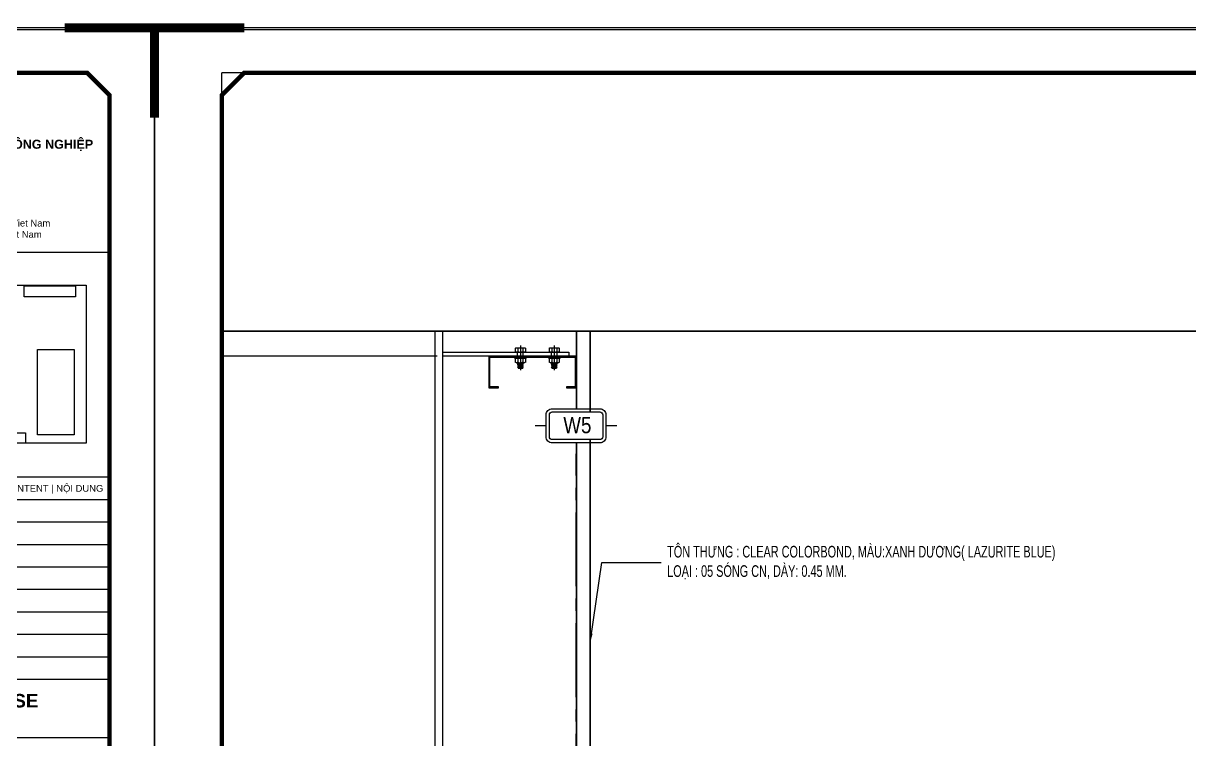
# Model space of a CAD drawing. Header units: inches. Extents: x 340055 to 349452, y -34649 to -30845.
# Drawn here: x 347588.6 to 347889.6, y -32474.2 to -32289.3 of the extents above; entities that cross this region are included whole.
import ezdxf
from ezdxf.enums import TextEntityAlignment as Align

# ---------------------------------------------------------------- set-up
doc = ezdxf.new("R2010")
doc.units = ezdxf.units.IN
doc.header["$MEASUREMENT"] = 0
doc.linetypes.add('CENTER2', pattern=[28.575, 19.05, -3.175, 3.175, -3.175])
for name, color, linetype in [('1', 1, 'Continuous'), ('2', 2, 'Continuous'), ('251', 251, 'Continuous'), ('3', 3, 'Continuous'), ('5', 5, 'Continuous'), ('7', 7, 'Continuous'), ('8', 8, 'Continuous'), ('NET IN', 3, 'Continuous')]:
    doc.layers.add(name, color=color, linetype=linetype)
for name, color, linetype, lineweight in [('TL-TIILE BLOCK A2$0$TL-TITLE BLOCK - TEXT @ 1', 7, 'Continuous', 25), ('TL-TIILE BLOCK A2$0$TL-TITLE BLOCK 1', 7, 'Continuous', 50), ('TL-TIILE BLOCK A2$0$TL-TITLE BLOCK 2', 7, 'Continuous', 25), ('TL-TITLE BLOCK - TEXT', 7, 'Continuous', 25)]:
    doc.layers.add(name, color=color, linetype=linetype, lineweight=lineweight)
doc.styles.add('hx2', font='')
doc.styles.add('ST1H', font='vnshxh.shx', dxfattribs={"width": 0.7})
doc.styles.add('TL-TIILE BLOCK A2$0$MEP-TEXT T.BLOCK 1', font='arial.ttf', dxfattribs={"height": 1.5})
doc.styles.add('TL-TIILE BLOCK A2$0$MEP-TEXT T.BLOCK 3', font='arial.ttf', dxfattribs={"height": 3})
doc.styles.get('hx2').set_extended_font_data('.VnArial NarrowH')
doc.dimstyles.new('3', dxfattribs={"dimtxt": 3.5, "dimasz": 1.8, "dimexe": 1, "dimexo": 0, "dimgap": 1, "dimtad": 1, "dimdec": 0, "dimlfac": 3, "dimzin": 0, "dimdsep": 46, "dimtxsty": 'ST1H', "dimblk": 'OBLIQUE', "dimcen": 1, "dimdle": 1, "dimclrd": 8, "dimclre": 8, "dimclrt": 3, "dimadec": 0, "dimazin": 0, "dimtfac": 1, "dimtdec": 0, "dimtix": 1, "dimtofl": 0, "dimtmove": 1, "dimatfit": 3, "dimfxl": 0, "dimtolj": 1, "dimtzin": 0, "dimlwd": -1, "dimlwe": -1, "dimarcsym": 0})

# ---------------------------------------------------------------- blocks, each defined once
blk = doc.blocks.new('*U65')
at = {"layer": '251'}
h = blk.add_hatch(color=256, dxfattribs=at)
h.paths.add_polyline_path([(-0.053, -0.04), (-0.053, -0.043, -0.192582), (-0.048, -0.029, -0.192582), (-0.053, -0.014)])
h.paths.add_polyline_path([(-0.053, 0.014, -0.192582), (-0.048, 0.029, -0.192582), (-0.053, 0.043)])
h = blk.add_hatch(color=256, dxfattribs=at)
h.paths.add_polyline_path([(0.067, -0.04), (0.067, -0.043, -0.192582), (0.073, -0.029, -0.192582), (0.067, -0.014)])
h.paths.add_polyline_path([(0.067, 0.014, -0.192582), (0.073, 0.029, -0.192582), (0.067, 0.043)])
at = {"layer": '5', "linetype": 'CENTER2', "ltscale": 0.2}
blk.add_line((-0.077, 0), (0.206, 0), dxfattribs=at)
at = {"layer": '8'}
for p, q in [((-0.053, 0.04), (-0.053, -0.04)), ((-0.048, 0.058), (-0.006, 0.058)), ((-0.048, 0.029), (-0.006, 0.029)), ((0, 0.043), (0, -0.043)), ((0.056, 0.033), (0, 0.033)), ((0.056, -0.066), (0.056, 0.066)), ((0.056, 0.066), (0.067, 0.066)), ((0.067, -0.066), (0.067, 0.066)), ((0.067, 0.04), (0.067, -0.04)), ((0.073, 0.058), (0.115, 0.058)), ((0.073, 0.029), (0.115, 0.029)), ((0.12, 0.043), (0.12, -0.043)), ((0.128, 0.033), (0.12, 0.033)), ((0.132, 0.027), (0.128, 0.033)), ((0.128, 0.033), (0.128, -0.017)), ((0.128, -0.017), (0.132, 0.027)), ((0.138, 0.033), (0.132, 0.027)), ((0.142, 0.027), (0.138, 0.033)), ((0.175, 0.03), (0.172, 0.027)), ((0.18, 0.027), (0.175, 0.03)), ((0.177, -0.027), (0.178, 0)), ((0.18, 0), (0.178, 0)), ((0.178, 0), (0.18, 0)), ((0.18, 0.027), (0.18, -0.027)), ((-0.048, -0.029), (-0.006, -0.029)), ((-0.048, -0.029), (-0.006, -0.029)), ((-0.048, -0.058), (-0.006, -0.058)), ((0.056, -0.033), (0, -0.033)), ((0.056, -0.066), (0.067, -0.066)), ((0.073, -0.029), (0.115, -0.029)), ((0.073, -0.029), (0.115, -0.029)), ((0.073, -0.058), (0.115, -0.058)), ((0.131, -0.033), (0.12, -0.033)), ((0.137, -0.027), (0.131, -0.033)), ((0.171, -0.033), (0.167, -0.027)), ((0.177, -0.027), (0.171, -0.033)), ((0.177, -0.027), (0.18, -0.027))]:
    blk.add_line(p, q, dxfattribs=at)
for points in [[(0.147, -0.027), (0.141, -0.033), (0.137, -0.027), (0.142, 0.027), (0.148, 0.033), (0.152, 0.027)], [(0.157, -0.027), (0.151, -0.033), (0.147, -0.027), (0.152, 0.027), (0.158, 0.033), (0.162, 0.027)], [(0.167, -0.027), (0.161, -0.033), (0.157, -0.027), (0.162, 0.027), (0.168, 0.033), (0.172, 0.027)]]:
    blk.add_lwpolyline(points, close=True, dxfattribs=at)
for centre, start, end in [((-0.032, 0.043), 136.3972, 223.6028), ((-0.032, 0.014), 136.3972, 180), ((-0.021, 0.043), 316.3972, 43.6028), ((-0.021, 0.014), 0, 43.6028), ((0.088, 0.043), 136.3972, 223.6028), ((0.088, 0.014), 136.3972, 180), ((0.099, 0.043), 316.3972, 43.6028), ((0.099, 0.014), 0, 43.6028), ((-0.032, -0.014), 180, 223.6028), ((-0.032, -0.043), 136.3972, 223.6028), ((-0.021, -0.014), 316.3972, 0), ((-0.021, -0.043), 316.3972, 43.6028), ((0.088, -0.014), 180, 223.6028), ((0.088, -0.043), 136.3972, 223.6028), ((0.099, -0.014), 316.3972, 0), ((0.099, -0.043), 316.3972, 43.6028)]:
    blk.add_arc(centre, 0.0209, start, end, dxfattribs=at)
blk = doc.blocks.new('*U66')
at = {"layer": '251'}
h = blk.add_hatch(color=256, dxfattribs=at)
h.paths.add_polyline_path([(-0.053, -0.04), (-0.053, -0.043, -0.192582), (-0.048, -0.029, -0.192582), (-0.053, -0.014)])
h.paths.add_polyline_path([(-0.053, 0.014, -0.192582), (-0.048, 0.029, -0.192582), (-0.053, 0.043)])
h = blk.add_hatch(color=256, dxfattribs=at)
h.paths.add_polyline_path([(0.067, -0.04), (0.067, -0.043, -0.192582), (0.073, -0.029, -0.192582), (0.067, -0.014)])
h.paths.add_polyline_path([(0.067, 0.014, -0.192582), (0.073, 0.029, -0.192582), (0.067, 0.043)])
at = {"layer": '5', "linetype": 'CENTER2', "ltscale": 0.2}
blk.add_line((-0.077, 0), (0.206, 0), dxfattribs=at)
at = {"layer": '8'}
for p, q in [((-0.053, 0.04), (-0.053, -0.04)), ((-0.048, 0.058), (-0.006, 0.058)), ((-0.048, 0.029), (-0.006, 0.029)), ((0, 0.043), (0, -0.043)), ((0.056, 0.033), (0, 0.033)), ((0.056, -0.066), (0.056, 0.066)), ((0.056, 0.066), (0.067, 0.066)), ((0.067, -0.066), (0.067, 0.066)), ((0.067, 0.04), (0.067, -0.04)), ((0.073, 0.058), (0.115, 0.058)), ((0.073, 0.029), (0.115, 0.029)), ((0.12, 0.043), (0.12, -0.043)), ((0.128, 0.033), (0.12, 0.033)), ((0.132, 0.027), (0.128, 0.033)), ((0.128, 0.033), (0.128, -0.017)), ((0.128, -0.017), (0.132, 0.027)), ((0.138, 0.033), (0.132, 0.027)), ((0.142, 0.027), (0.138, 0.033)), ((0.175, 0.03), (0.172, 0.027)), ((0.18, 0.027), (0.175, 0.03)), ((0.177, -0.027), (0.178, 0)), ((0.18, 0), (0.178, 0)), ((0.178, 0), (0.18, 0)), ((0.18, 0.027), (0.18, -0.027)), ((-0.048, -0.029), (-0.006, -0.029)), ((-0.048, -0.029), (-0.006, -0.029)), ((-0.048, -0.058), (-0.006, -0.058)), ((0.056, -0.033), (0, -0.033)), ((0.056, -0.066), (0.067, -0.066)), ((0.073, -0.029), (0.115, -0.029)), ((0.073, -0.029), (0.115, -0.029)), ((0.073, -0.058), (0.115, -0.058)), ((0.131, -0.033), (0.12, -0.033)), ((0.137, -0.027), (0.131, -0.033)), ((0.171, -0.033), (0.167, -0.027)), ((0.177, -0.027), (0.171, -0.033)), ((0.177, -0.027), (0.18, -0.027))]:
    blk.add_line(p, q, dxfattribs=at)
for points in [[(0.147, -0.027), (0.141, -0.033), (0.137, -0.027), (0.142, 0.027), (0.148, 0.033), (0.152, 0.027)], [(0.157, -0.027), (0.151, -0.033), (0.147, -0.027), (0.152, 0.027), (0.158, 0.033), (0.162, 0.027)], [(0.167, -0.027), (0.161, -0.033), (0.157, -0.027), (0.162, 0.027), (0.168, 0.033), (0.172, 0.027)]]:
    blk.add_lwpolyline(points, close=True, dxfattribs=at)
for centre, start, end in [((-0.032, 0.043), 136.3972, 223.6028), ((-0.032, 0.014), 136.3972, 180), ((-0.021, 0.043), 316.3972, 43.6028), ((-0.021, 0.014), 0, 43.6028), ((0.088, 0.043), 136.3972, 223.6028), ((0.088, 0.014), 136.3972, 180), ((0.099, 0.043), 316.3972, 43.6028), ((0.099, 0.014), 0, 43.6028), ((-0.032, -0.014), 180, 223.6028), ((-0.032, -0.043), 136.3972, 223.6028), ((-0.021, -0.014), 316.3972, 0), ((-0.021, -0.043), 316.3972, 43.6028), ((0.088, -0.014), 180, 223.6028), ((0.088, -0.043), 136.3972, 223.6028), ((0.099, -0.014), 316.3972, 0), ((0.099, -0.043), 316.3972, 43.6028)]:
    blk.add_arc(centre, 0.0209, start, end, dxfattribs=at)
blk = doc.blocks.new('A$C174458B3')
at = {"layer": '2'}
blk.add_lwpolyline([(1.333, 0.017), (1.483, 0.017), (1.483, 0.525), (0.017, 0.525), (0.017, 0.017), (0.167, 0.017), (0.167, 0), (0, 0), (0, 0.542), (1.5, 0.542), (1.5, 0), (1.333, 0), (1.333, 0.017)], dxfattribs=at)
at = {"layer": '5'}
blk.add_lwpolyline([(2.292, 0.542), (2.292, 0.608), (0.125, 0.608), (0.125, 0.542), (2.292, 0.542)], dxfattribs=at)
at = {"layer": '251', "color": 147, "xscale": 1.5, "yscale": 1.5, "zscale": 1.5, "rotation": 270}
for name, p in [('*U66', (0.375, 0.608)), ('*U65', (0.958, 0.608))]:
    blk.add_blockref(name, p, dxfattribs=at)
blk = doc.blocks.new('TENTRUC')
at = {"layer": '7'}
for p, q in [((0, 8.27), (0, 10.26)), ((-7.48, 5.13), (-5.48, 5.13)), ((5.48, 5.13), (7.48, 5.13)), ((0, 0), (0, 2))]:
    blk.add_line(p, q, dxfattribs=at)
blk.add_lwpolyline([(-4.36, 8.27), (4.36, 8.27, -0.414214), (5.48, 7.14), (5.48, 3.12, -0.414214), (4.36, 2), (-4.36, 2, -0.414214), (-5.48, 3.12), (-5.48, 7.14, -0.414214)], format="xyb", close=True, dxfattribs=at)
at = {"layer": '8', "ltscale": 15}
blk.add_lwpolyline([(-4.36, 7.68), (4.36, 7.68, -0.414214), (4.9, 7.14), (4.9, 3.12, -0.414214), (4.36, 2.58), (-4.36, 2.58, -0.414214), (-4.9, 3.12), (-4.9, 7.14, -0.414214)], format="xyb", close=True, dxfattribs=at)
at = {"layer": '3', "style": 'hx2'}
blk.add_attdef('TR', text='', height=2.9, dxfattribs=at).set_placement((-0.16, 3.83), align=Align.CENTER)
blk = doc.blocks.new('_Oblique')
at = {"color": 0, "linetype": 'ByBlock', "lineweight": -2}
blk.add_line((-0.5, -0.5), (0.5, 0.5), dxfattribs=at)
blk = doc.blocks.new('kt kien truc 1')
at = {"layer": 'Defpoints'}
for p in [(20, 410), (15, 405)]:
    blk.add_line(p, (15, 410), dxfattribs=at)
at = {"layer": 'Defpoints', "color": 8, "const_width": 2}
for points in [[(0, 400), (0, 420), (20, 420)], [(594, 400), (594, 420), (574, 420)]]:
    blk.add_lwpolyline(points, dxfattribs=at)
at = {"layer": 'Defpoints', "color": 8}
blk.add_lwpolyline([(0, 0), (594, 0), (594, 420), (0, 420)], close=True, dxfattribs=at)
at = {"layer": 'TL-TIILE BLOCK A2$0$TL-TITLE BLOCK 1', "const_width": 1}
blk.add_lwpolyline([(20, 10), (579, 10), (584, 15), (584, 405), (579, 410), (20, 410), (15, 405), (15, 15)], close=True, dxfattribs=at)
at = {"layer": 'TL-TIILE BLOCK A2$0$TL-TITLE BLOCK 2'}
for p, q in [((584, 370), (509, 370)), ((584, 320), (509, 320)), ((584, 320), (509, 320)), ((584, 315), (509, 315)), ((584, 310), (509, 310)), ((584, 305), (509, 305)), ((584, 300), (509, 300)), ((584, 295), (509, 295)), ((584, 290), (509, 290)), ((584, 285), (509, 285)), ((584, 280), (509, 280)), ((584, 275), (509, 275)), ((584, 262), (509, 262))]:
    blk.add_line(p, q, dxfattribs=at)
at = {"layer": 'TL-TITLE BLOCK - TEXT'}
for points in [[(513.08, 362.74), (578.82, 362.74), (578.82, 327.57), (513.08, 327.57)], [(565.02, 362.59), (576.46, 362.59), (576.46, 360.17), (565.02, 360.17)], [(567.94, 348.43), (576.11, 348.43), (576.11, 329.45), (567.94, 329.45)], [(560.93, 329.89), (565.33, 329.89), (565.33, 327.6), (560.93, 327.6)]]:
    blk.add_lwpolyline(points, close=True, dxfattribs=at)
at = {"layer": 'TL-TIILE BLOCK A2$0$TL-TITLE BLOCK - TEXT @ 1', "attachment_point": 1}
for s, width, insert, char_height, style in [('\\pi0.50923;{\\fArial|b1|i0|c0|p34;MỞ RỘNG XƯỞNG SẢN XUẤT SƠN CÔNG NGHIỆP}', 68.8384, (511.72, 395.1), 2, 'TL-TIILE BLOCK A2$0$MEP-TEXT T.BLOCK 3'), ('ADD:^II4-1, Que Vo Industrial Park, Bac Ninh Province, Viet Nam ', 66.5482, (510.78, 377.29), 1.5, 'TL-TIILE BLOCK A2$0$MEP-TEXT T.BLOCK 1'), ('Địa chỉ: Lô I4-1, Khu công nghiệp Quế Võ, Bắc Ninh, Việt Nam', 66.5482, (510.78, 374.79), 1.5, 'TL-TIILE BLOCK A2$0$MEP-TEXT T.BLOCK 1'), ('REVISE CONTENT | NỘI DUNG', 37.618, (552.04, 318.29), 1.5, 'TL-TIILE BLOCK A2$0$MEP-TEXT T.BLOCK 1'), ('\\pi11.8638;{\\fArial|b1|i0|c0|p34;ISSUANCE PURPOSE}', 66.5482, (513.01, 271.79), 3, 'TL-TIILE BLOCK A2$0$MEP-TEXT T.BLOCK 3')]:
    blk.add_mtext_dynamic_manual_height_columns(s, width=width, gutter_width=15, heights=[0], dxfattribs=dict(at, insert=insert, char_height=char_height, style=style))

msp = doc.modelspace()

# ---------------------------------------------------------------- linework, layer by layer
at = {"color": 8, "linetype": 'CENTER2'}
msp.add_line((347731.2723, -32720.3253), (347731.2723, -32400.3856), dxfattribs=at)
at = {"color": 8}
for points in [[(347639.8633, -32368.7455), (348209.2012, -32368.7455), (348209.2012, -32720.3253), (347639.8633, -32720.3253)], [(348209.2012, -32368.7455), (347639.8633, -32368.7455), (347639.8633, -32720.3253), (348209.2012, -32720.3253)]]:
    msp.add_lwpolyline(points, close=True, dxfattribs=at)
at = {"layer": '1'}
msp.add_line((347695.3973, -32375.2166), (347639.8633, -32375.2166), dxfattribs=at)
at = {"layer": '2'}
for p, q in [((347694.8973, -32720.3253), (347694.8973, -32368.7455)), ((347696.8973, -32720.3253), (347696.8973, -32368.7455))]:
    msp.add_line(p, q, dxfattribs=at)
at = {"layer": '3'}
for p, q in [((347731.2723, -32368.7455), (347731.2723, -32388.7602)), ((347735.0222, -32389.5797), (347735.0222, -32368.7455)), ((347731.2723, -32397.576), (347731.2723, -32535.5461)), ((347735.0222, -32535.5461), (347735.0222, -32396.7565))]:
    msp.add_line(p, q, dxfattribs=at)
for points in [[(347731.3973, -32368.7455), (347731.3973, -32388.7602)], [(347734.8972, -32389.5797), (347734.8972, -32368.7455)], [(347731.3973, -32397.576), (347731.3973, -32535.5461)], [(347734.8972, -32535.5461), (347734.8972, -32396.7565)]]:
    msp.add_lwpolyline(points, dxfattribs=at)
at = {"layer": 'NET IN'}
msp.add_lwpolyline([(346933.69, -32290.9194), (347622.4698, -32290.9194), (347622.4698, -32777.5199), (346933.69, -32777.5199)], close=True, dxfattribs=at)

# ---------------------------------------------------------------- block references
at = {"layer": '2', "xscale": -15.00000000011642, "yscale": 15.00000000008731, "zscale": 15.00000000008731}
msp.add_blockref('A$C174458B3', (347731.2724, -32383.3416), dxfattribs=at)
at = {"layer": '3', "xscale": 1.159562065285868, "yscale": 1.159562065285868, "zscale": 1.159562065285868}
msp.add_blockref('kt kien truc 1', (346933.69, -32777.5199), dxfattribs=at)
at = {"layer": '3'}
ref = msp.add_blockref('TENTRUC', (347731.2723, -32385.9505), dxfattribs=dict(at, xscale=1.40625, yscale=1.40625, zscale=1.40625, rotation=180))
ref.add_attrib('TR', 'W5', dxfattribs={"layer": '0', "height": 4.21875, "style": 'hx2'}).set_placement((347731.6082, -32395.0942), align=Align.CENTER)

# ---------------------------------------------------------------- leaders
at = {"color": 9}
msp.add_leader([(347735.0222, -32448.5597), (347737.9187, -32428.4851), (347754.7876, -32428.4851)], dimstyle='3', override={"dimgap": 1, "dimtad": 0}, dxfattribs=at)

# ---------------------------------------------------------------- next in the draw order: texts
at = {"layer": '3', "insert": (347754.7876, -32428.4851), "char_height": 3, "attachment_point": 4, "style": 'ST1H', "bg_fill": 2}
msp.add_mtext('\\A1;t«n TH¦NG : CLEAR COLORBOND, mµu:Xanh d\xad¬ng( Lazurite blue)\\PLo¹i : 05 SãNG CN, dµy: 0.45 mm.', dxfattribs=at)

# ---------------------------------------------------------------- next in the draw order: linework, layer by layer
at = {"layer": 'NET IN'}
msp.add_lwpolyline([(347622.4698, -32290.9194), (348311.2497, -32290.9194), (348311.2497, -32777.5199), (347622.4698, -32777.5199)], close=True, dxfattribs=at)

# ---------------------------------------------------------------- next in the draw order: block references
at = {"layer": '3', "xscale": 1.159562065285868, "yscale": 1.159562065285868, "zscale": 1.159562065285868}
msp.add_blockref('kt kien truc 1', (347622.4699, -32777.5199), dxfattribs=at)

doc.saveas('drawing.dxf')
